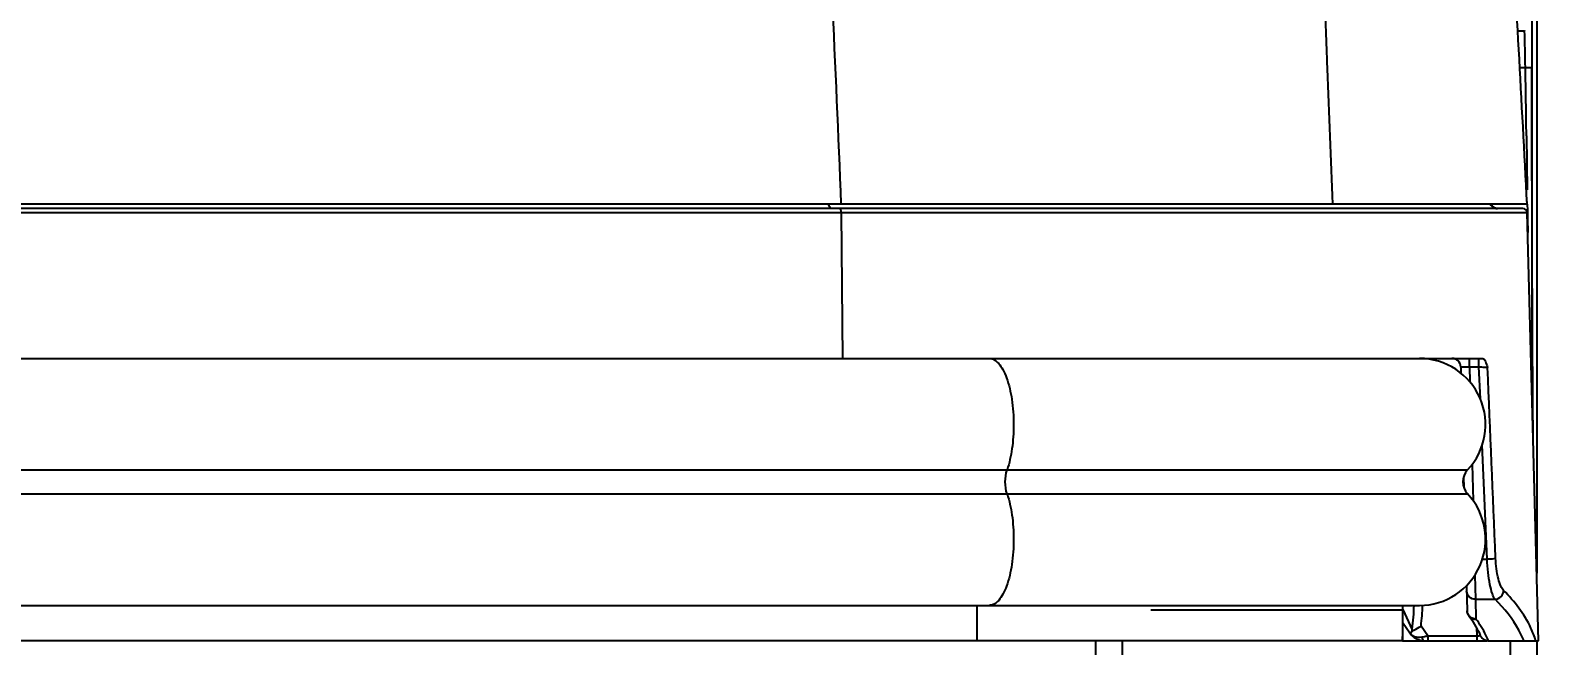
# Model space of a CAD drawing. Header units: millimetres. Extents: x 0 to 5940, y 0 to 4200.
# Drawn here: x 2858.6 to 3032.4, y 2995.3 to 3065 of the extents above; entities that cross this region are included whole.
import ezdxf

# ---------------------------------------------------------------- set-up
doc = ezdxf.new("R2010")
doc.units = ezdxf.units.MM
doc.header["$LTSCALE"] = 32.67
doc.header["$PDMODE"] = 3
doc.header["$PDSIZE"] = 8
doc.layers.get('0').update_dxf_attribs({"linetype": 'CONTINUOUS'})
doc.layers.get('Defpoints').update_dxf_attribs({"linetype": 'CONTINUOUS'})
doc.layers.add('00_COMPONENTS', color=7, linetype='CONTINUOUS')
doc.layers.add('02___PRT_ALL_AXES', color=7, linetype='CONTINUOUS')
doc.styles.get("Standard").update_dxf_attribs({"font": 'simfang.ttf'})
doc.dimstyles.get("Standard").update_dxf_attribs({"dimtxt": 3, "dimasz": 3, "dimexe": 2.5, "dimexo": 0.5, "dimtad": 1, "dimdsep": 46, "dimtxsty": 'Standard', "dimblk": '_FILLED', "dimblk1": '_FILLED', "dimblk2": '_FILLED', "dimcen": 0.09, "dimclrt": 3, "dimazin": 2, "dimtol": 1, "dimtp": 0.01, "dimtm": 0.01, "dimtfac": 1, "dimtofl": 0, "dimtmove": 0, "dimatfit": 3, "dimldrblk": '_FILLED', "dimfxl": 1, "dimtolj": 1, "dimarcsym": 0})

# ---------------------------------------------------------------- blocks, each defined once
blk = doc.blocks.new('_FILLED')
at = {"color": 0, "linetype": 'ByBlock'}
blk.add_solid([(0, 0), (-1, 0.1667), (-1, -0.1667)], dxfattribs=at)
blk = doc.blocks.new('*D8')
at = {"color": 4, "lineweight": -2, "transparency": 16777216}
for p, q in [((2405.18, 3220.75), (3108.87, 3220.75)), ((3106.37, 3200.75), (3106.37, 3106.42)), ((3106.37, 2990.84), (3106.37, 3085.17)), ((2405.18, 2970.84), (3108.87, 2970.84))]:
    blk.add_line(p, q, dxfattribs=at)
at = {"layer": 'Defpoints', "color": 0, "transparency": 16777216}
for p in [(2404.68, 3220.75), (2404.68, 2970.84), (3106.37, 2970.84)]:
    blk.add_point(p, dxfattribs=at)
at = {"color": 4, "lineweight": -2, "transparency": 16777216, "xscale": 20, "yscale": 20, "zscale": 20}
for p, rotation in [((3106.37, 3220.75), 90), ((3106.37, 2970.84), 270)]:
    blk.add_blockref('_FILLED', p, dxfattribs=dict(at, rotation=rotation))
at = {"color": 3, "transparency": 16777216, "insert": (3106.37, 3095.79), "char_height": 20, "attachment_point": 5}
blk.add_mtext('\\A1;250', dxfattribs=at)

msp = doc.modelspace()

# ---------------------------------------------------------------- linework, layer by layer
at = {"color": 7}
for p, q in [((3028.93379, 3156.85494), (3028.93379, 3024.47756)), ((3028.11982, 3065.00128), (3028.12019, 3064.98543)), ((3028.31912, 3053.08969), (3028.39828, 3046.96757)), ((3024.43379, 3045.1156), (3024.43379, 3045.33356)), ((3028.42043, 3045.33784), (3028.43051, 3044.6324)), ((3028.43051, 3044.6324), (3028.43309, 3044.45678)), ((3028.43309, 3044.45678), (3028.43571, 3044.28146)), ((3028.43571, 3044.28146), (3028.4437, 3043.75737)), ((3028.4437, 3043.75737), (3028.44646, 3043.58086)), ((3028.44646, 3043.58086), (3028.46946, 3042.1814)), ((3028.46946, 3042.1814), (3028.47067, 3042.11085)), ((3028.47083, 3042.18141), (3028.47205, 3042.1109)), ((2396.78874, 3027.83622), (3012.57885, 3027.83622)), ((3029.05328, 3022.8629), (3029.03426, 3025.8632)), ((3029.08198, 3018.81857), (3029.05328, 3022.8629)), ((2393.18379, 2999.83622), (3016.18379, 2999.83622)), ((3014.26408, 2999.83622), (3014.26408, 2996.30933)), ((3014.32016, 2997.83622), (3014.26408, 2997.83622)), ((2966.7052, 2995.83622), (2442.66238, 2995.83622)), ((3014.27635, 2995.83622), (3016.7408, 2995.83622)), ((3022.71371, 2995.83622), (3023.68379, 2995.83622))]:
    msp.add_line(p, q, dxfattribs=at)
at = {"color": 4}
for p, q in [((3027.33496, 3064.98635), (3028.11993, 3064.98541)), ((3027.56522, 3060.83685), (3028.20302, 3060.83603)), ((3028.20301, 3060.83603), (3028.93679, 3060.83594)), ((2387.71416, 3015.20464), (3021.65343, 3015.20464)), ((2387.71416, 3012.4678), (3021.65343, 3012.4678)), ((2965.99621, 2995.83622), (2965.99621, 2999.83622)), ((3014.26327, 2999.83622), (3014.26327, 2996.33979))]:
    msp.add_line(p, q, dxfattribs=at)
at = {"color": 7}
msp.add_lwpolyline([(3029.03426, 3025.8632), (3029.02154, 3028.03203), (3029.00532, 3031.16216), (3028.99114, 3034.26966), (3028.97886, 3037.35282), (3028.96834, 3040.41037), (3028.95948, 3043.4421), (3028.95219, 3046.44567), (3028.94639, 3049.41975), (3028.94203, 3052.36499), (3028.93902, 3055.27982), (3028.9373, 3058.16089), (3028.93679, 3060.83595)], dxfattribs=at)
for centre, radius, start, end in [((2250.72763, 3047.34415), 777.59245, 0.99417989, 1.29998243), ((1148.95927, 3028.79478), 1879.51687, 0.74063422, 0.97680256), ((3023.112, 3013.83622), 2, 136.8264489, 223.1735511)]:
    msp.add_arc(centre, radius, start, end, dxfattribs=at)
at = {"color": 4}
for points, knots in [([(2967.40148, 3027.83622), (2967.58657, 3027.83622), (2967.99695, 3027.7125), (2968.51649, 3027.24206), (2968.98119, 3026.53141), (2969.55865, 3025.18978), (2970.02631, 3023.09106), (2970.14996, 3021.29547), (2970.14996, 3020.33622)], [0, 0, 0, 0, 0.06556032, 0.144589357, 0.243811336, 0.36442351, 0.660209362, 1, 1, 1, 1]), ([(2970.14996, 3020.33622), (2970.14996, 3019.4142), (2970.03549, 3017.6792), (2969.66986, 3015.97235), (2969.40591, 3015.20464)], [0, 0, 0, 0, 0.531777538, 1, 1, 1, 1]), ([(2969.40591, 3012.4678), (2969.66986, 3011.70008), (2970.03549, 3009.99324), (2970.14996, 3008.25824), (2970.14996, 3007.33622)], [0, 0, 0, 0, 0.468222462, 1, 1, 1, 1]), ([(2970.14996, 3007.33622), (2970.14996, 3006.37697), (2970.02631, 3004.58137), (2969.55865, 3002.48266), (2968.98119, 3001.14103), (2968.51649, 3000.43038), (2967.99695, 2999.95994), (2967.58657, 2999.83622), (2967.40148, 2999.83622)], [0, 0, 0, 0, 0.339790638, 0.63557649, 0.756188664, 0.855410643, 0.93443968, 1, 1, 1, 1])]:
    msp.add_open_spline(points, degree=3, knots=knots, dxfattribs=at)
msp.add_open_spline([(2969.40591, 3012.4678), (2969.25605, 3012.90367), (2969.15894, 3013.83622), (2969.25605, 3014.76877), (2969.40591, 3015.20464)], degree=3, dxfattribs=at)
at = {"layer": '00_COMPONENTS', "color": 7}
for p, q in [((3029.48379, 3147.83619), (3029.48379, 3003.47391)), ((3028.40136, 3045.33486), (3028.36468, 3046.02272)), ((3027.91361, 3044.83622), (2381.45398, 3044.83622)), ((3024.85444, 3045.33433), (2673.33294, 3045.33376)), ((3028.40073, 3045.33445), (3024.85444, 3045.33433)), ((3029.68379, 2995.83622), (3028.41343, 3044.34931)), ((3012.57885, 3027.83622), (3023.36175, 3027.83622)), ((3020.87135, 3026.8624), (3020.88936, 3026.17454)), ((3021.19737, 3014.4122), (3021.23013, 3013.16108)), ((3021.52059, 3002.06879), (3021.59487, 2999.23213)), ((3014.26408, 2997.91847), (3015.08834, 2996.70955)), ((3014.27635, 2995.83622), (2395.09124, 2995.83622)), ((2979.48379, 2973.83625), (2979.48379, 2995.83622)), ((3014.27665, 2995.83622), (3014.26408, 2996.30933)), ((3016.7408, 2995.83622), (3023.84652, 2995.83622)), ((3023.98336, 2995.83622), (3029.68379, 2995.83622)), ((3029.48379, 2995.83622), (3029.48379, 2973.83625))]:
    msp.add_line(p, q, dxfattribs=at)
at = {"layer": '00_COMPONENTS', "color": 4}
for p, q in [((3005.76185, 3060.67985), (3005.73132, 3061.45528)), ((3005.76424, 3060.67998), (3005.73357, 3061.4554)), ((3028.41343, 3044.34931), (2380.95415, 3044.34931)), ((2950.59065, 3044.34931), (2950.73963, 3027.83622)), ((3021.86963, 3026.88856), (3021.86963, 3027.83622)), ((3021.86963, 3026.88856), (3022.93793, 3026.88856)), ((3021.86963, 3026.88856), (3021.91458, 3025.17227)), ((3022.93793, 3026.88856), (3022.93793, 3027.83622)), ((3023.09409, 3023.24827), (3022.93793, 3026.88856)), ((3023.86608, 3005.09365), (3023.31739, 3018.02397)), ((3022.15981, 3015.80695), (3022.26678, 3011.72195)), ((3023.34022, 3005.09365), (3023.86608, 3005.09365)), ((3022.47873, 3003.2618), (3022.53605, 3000.5257)), ((2985.69545, 2999.34931), (3014.18293, 2999.34931)), ((3014.26411, 2999.43528), (3014.3348, 2999.28262)), ((3014.3348, 2999.28262), (3015.32377, 2997.1528)), ((3022.53605, 3000.5257), (3024.76965, 3000.5257)), ((3022.53605, 3000.5257), (3022.59453, 2998.29238)), ((3017.1177, 2996.38901), (3016.36056, 2997.49948)), ((3022.65668, 2997.30575), (3022.68069, 2996.38901)), ((2982.48379, 2970.83622), (2982.48379, 2995.83622)), ((3014.26408, 2996.29786), (3014.27635, 2995.83622)), ((3017.1177, 2996.38901), (3022.68069, 2996.38901)), ((3017.1177, 2996.38901), (3017.1177, 2995.83622)), ((3022.68069, 2996.38901), (3022.68069, 2995.83622)), ((3024.01195, 2995.83622), (3024.00741, 2995.84667)), ((3024.01195, 2995.83622), (3024.00751, 2995.84667)), ((3026.48379, 2995.83622), (3026.48379, 2970.83622))]:
    msp.add_line(p, q, dxfattribs=at)
at = {"layer": '00_COMPONENTS', "color": 7}
for points in [[(3025.07294, 3044.83622), (3025.01683, 3044.83784), (3024.96092, 3044.84261), (3024.90539, 3044.8505), (3024.85041, 3044.86149), (3024.79616, 3044.87553), (3024.74278, 3044.89259), (3024.6904, 3044.91263), (3024.63922, 3044.93558), (3024.58941, 3044.96136), (3024.54113, 3044.98989), (3024.49452, 3045.02109), (3024.44973, 3045.05485), (3024.4069, 3045.09107), (3024.36617, 3045.12963), (3024.32767, 3045.17041), (3024.29152, 3045.21329), (3024.25783, 3045.25813), (3024.2267, 3045.30478), (3024.20931, 3045.33432)], [(3021.78769, 2998.66754), (3021.94607, 2998.44665), (3022.12187, 2998.18974), (3022.28907, 2997.93214), (3022.44759, 2997.67388), (3022.59735, 2997.415), (3022.73825, 2997.15555), (3022.87023, 2996.89559), (3022.99321, 2996.63512), (3023.08313, 2996.43097)]]:
    msp.add_lwpolyline(points, dxfattribs=at)
for centre, radius, start, end in [((-2727.57165, 2743.35602), 5763.88851, 3.003187508, 3.351851434), ((3025.12657, 3045.83622), 1, 210.1362907, 266.7222364), ((3027.91361, 3044.33622), 0.5, 1.5, 90), ((3019.87169, 3026.83622), 1, 1.5, 90), ((3022.59453, 2999.25831), 1, 181.5, 216.2098002), ((3016.7408, 2997.83622), 2, 214.286877, 270), ((3019.07711, 2997.40145), 3.76157, 183.7901268, 187.3971987), ((3023.98345, 2996.82278), 0.98656, 260.1616551, 269.9947522)]:
    msp.add_arc(centre, radius, start, end, dxfattribs=at)
at = {"layer": '00_COMPONENTS', "color": 4}
for centre, radius, start, end in [((871.82963, 2965.42416), 2080.30224, 2.20137048, 2.84954199), ((-2386.95734, 2847.6255), 5396.9286, 2.09942991, 2.26245269), ((2995.6909, 3000.27756), 20.85552, 352.3450933, 358.8133574), ((3015.91465, 2997.28379), 1.00707, 226.507088, 231.7664693), ((3015.94681, 2997.32535), 1.05962, 231.7908479, 238.4813794), ((3022.72756, 2998.56949), 2.18098, 268.7686176, 274.4904493)]:
    msp.add_arc(centre, radius, start, end, dxfattribs=at)
for points in [[(3005.73357, 3061.4554), (3005.62659, 3064.1547), (3005.51763, 3066.85391), (3005.407, 3069.55305)], [(3024.82724, 3005.17216), (3024.52172, 3012.3849), (3024.21354, 3019.59753), (3023.90265, 3026.81004)], [(3015.53891, 2999.8362), (3015.51396, 2998.93921), (3015.44527, 2998.04187), (3015.32377, 2997.1528)], [(3021.73706, 2998.75983), (3021.65024, 2998.89945), (3021.59917, 2999.06777), (3021.59487, 2999.23213)], [(3021.96039, 2998.51033), (3021.87283, 2998.57955), (3021.796, 2998.66504), (3021.73706, 2998.75983)], [(3022.59453, 2998.29238), (3022.37101, 2998.29199), (3022.13574, 2998.37172), (3021.96039, 2998.51033)], [(3022.89831, 2996.3952), (3022.96194, 2996.40024), (3023.02544, 2996.40821), (3023.08824, 2996.41961)]]:
    msp.add_open_spline(points, degree=3, dxfattribs=at)
for points, knots in [([(2949.46901, 3044.83622), (2949.39652, 3044.83622), (2949.23753, 3045.0204), (2949.19634, 3045.2078), (2949.17111, 3045.3338)], [0, 0, 0, 0, 0.360674585, 1, 1, 1, 1]), ([(2950.59065, 3044.34931), (2950.5896, 3044.46562), (2950.57971, 3044.6222), (2950.48041, 3044.83622), (2950.41844, 3044.83622)], [0, 0, 0, 0, 0.65239171, 1, 1, 1, 1]), ([(3024.20762, 3045.33416), (3024.28934, 3045.19327), (3024.52648, 3044.94828), (3024.85212, 3044.84719), (3025.01468, 3044.83786)], [0, 0, 0, 0, 0.500061627, 1, 1, 1, 1]), ([(3020.87135, 3026.8624), (3020.87116, 3026.86944), (3020.90845, 3026.87444), (3020.95404, 3026.88273), (3021.05074, 3026.88784), (3021.22755, 3026.89455), (3021.50693, 3026.89561), (3021.742, 3026.89187), (3021.86963, 3026.88856)], [0, 0, 0, 0, 0.021116615, 0.077978751, 0.169936043, 0.293802975, 0.617590859, 1, 1, 1, 1]), ([(3022.93793, 3026.88856), (3023.13861, 3026.88001), (3023.45997, 3026.85793), (3023.78349, 3026.83576), (3023.90265, 3026.81004)], [0, 0, 0, 0, 0.622319696, 1, 1, 1, 1]), ([(3023.86608, 3005.09365), (3024.06705, 3005.10211), (3024.38709, 3005.1245), (3024.70979, 3005.14553), (3024.82724, 3005.17216)], [0, 0, 0, 0, 0.625492376, 1, 1, 1, 1]), ([(3024.76965, 3000.5257), (3024.6243, 3000.70931), (3024.39653, 3001.27109), (3024.1417, 3002.28547), (3023.9504, 3003.60719), (3023.88349, 3004.57818), (3023.86608, 3005.09365)], [0, 0, 0, 0, 0.149584308, 0.378503717, 0.670560192, 1, 1, 1, 1]), ([(3025.73763, 3001.5178), (3025.59919, 3001.65658), (3025.36557, 3002.09831), (3024.98517, 3003.30718), (3024.86043, 3004.38879), (3024.82724, 3005.17216)], [0, 0, 0, 0, 0.154290141, 0.38287705, 1, 1, 1, 1]), ([(3022.53605, 3000.5257), (3022.28617, 3000.52526), (3021.77041, 3000.7157), (3021.54277, 3001.22164), (3021.53639, 3001.46544)], [0, 0, 0, 0, 0.506054893, 1, 1, 1, 1]), ([(3024.76965, 3000.5257), (3025.01619, 3000.54204), (3025.50944, 3000.77235), (3025.72793, 3001.27132), (3025.73763, 3001.5178)], [0, 0, 0, 0, 0.500411674, 1, 1, 1, 1]), ([(3029.37896, 2995.83622), (3029.2342, 2996.32693), (3028.41698, 2998.44711), (3026.97487, 3000.27764), (3025.73763, 3001.5178)], [0, 0, 0, 0, 0.226037928, 1, 1, 1, 1]), ([(3028.03312, 2995.83622), (3027.86697, 2996.24108), (3027.03111, 2997.96483), (3025.80642, 2999.47796), (3024.76965, 3000.5257)], [0, 0, 0, 0, 0.228929589, 1, 1, 1, 1]), ([(3021.78769, 2998.66754), (3021.87713, 2998.54538), (3022.12568, 2998.34222), (3022.44018, 2998.28481), (3022.59453, 2998.29238)], [0, 0, 0, 0, 0.494894114, 1, 1, 1, 1]), ([(3024.00751, 2995.84667), (3023.91926, 2996.05423), (3023.52218, 2996.90974), (3023.01821, 2997.71373), (3022.59453, 2998.29238)], [0, 0, 0, 0, 0.23924841, 1, 1, 1, 1]), ([(3015.39287, 2996.42206), (3015.46277, 2996.37913), (3015.79288, 2996.22434), (3016.17658, 2996.21408), (3016.45307, 2996.25822)], [0, 0, 0, 0, 0.226573575, 1, 1, 1, 1]), ([(3016.45307, 2996.25822), (3016.50649, 2996.26675), (3016.72913, 2996.30457), (3016.95035, 2996.35053), (3017.1177, 2996.38901)], [0, 0, 0, 0, 0.239584938, 1, 1, 1, 1]), ([(3016.45307, 2996.25822), (3016.48011, 2996.14996), (3016.52587, 2995.98367), (3016.67521, 2995.83622), (3016.7408, 2995.83622)], [0, 0, 0, 0, 0.629811004, 1, 1, 1, 1])]:
    msp.add_open_spline(points, degree=3, knots=knots, dxfattribs=at)
at = {"layer": '00_COMPONENTS', "color": 7}
for points, knots in [([(3023.36175, 3027.83622), (3023.4222, 3027.83622), (3023.55553, 3027.72002), (3023.72729, 3027.37088), (3023.82963, 3027.04305), (3023.90265, 3026.81004)], [0, 0, 0, 0, 0.151924312, 0.386385676, 1, 1, 1, 1]), ([(3015.34692, 2996.91719), (3015.41309, 2996.95369), (3015.76118, 2997.12874), (3016.10465, 2997.31724), (3016.36056, 2997.49948)], [0, 0, 0, 0, 0.193906464, 1, 1, 1, 1]), ([(3015.2004, 2996.56061), (3015.20522, 2996.55479), (3015.21337, 2996.53681), (3015.22168, 2996.55003), (3015.22152, 2996.5532)], [0, 0, 0, 0, 0.703967149, 1, 1, 1, 1]), ([(3023.08313, 2996.43097), (3023.14608, 2996.28341), (3023.34867, 2996.01479), (3023.65644, 2995.87824), (3023.81488, 2995.85073)], [0, 0, 0, 0, 0.49938891, 1, 1, 1, 1])]:
    msp.add_open_spline(points, degree=3, knots=knots, dxfattribs=at)
for points in [[(3015.22152, 2996.5532), (3015.21987, 2996.58544), (3015.22527, 2996.61801), (3015.233, 2996.64935)], [(3015.233, 2996.64935), (3015.24053, 2996.67983), (3015.25062, 2996.7097), (3015.26197, 2996.73897)], [(3015.26197, 2996.73897), (3015.28578, 2996.80032), (3015.31524, 2996.85951), (3015.34692, 2996.91719)]]:
    msp.add_open_spline(points, degree=3, dxfattribs=at)
at = {"layer": '02___PRT_ALL_AXES', "color": 7}
for centre, start, end in [((3016.18379, 3020.33622), 316.8264489, 90), ((3016.18379, 3007.33622), 270, 43.1735511)]:
    msp.add_arc(centre, 7.5, start, end, dxfattribs=at)

# ---------------------------------------------------------------- dimensions: what is measured, and where the dimension line sits
dim = msp.add_linear_dim(base=(3106.36603, 2970.83622), p1=(2404.68379, 3220.75153), p2=(2404.68379, 2970.83622), angle=90, text='250', dimstyle='Standard', override={"dimtxt": 20, "dimasz": 20, "dimtad": 0, "dimtih": 1, "dimtoh": 1, "dimdec": 1, "dimzin": 0, "dimcen": 5.346, "dimclrd": 4, "dimclre": 4, "dimadec": 0, "dimazin": 0, "dimtol": 0, "dimtdec": 1, "dimtzin": 0})
dim.commit()
dim.dimension.update_dxf_attribs({"geometry": '*D8', "text_midpoint": (3106.36603, 3095.79388)})

doc.saveas('drawing.dxf')
